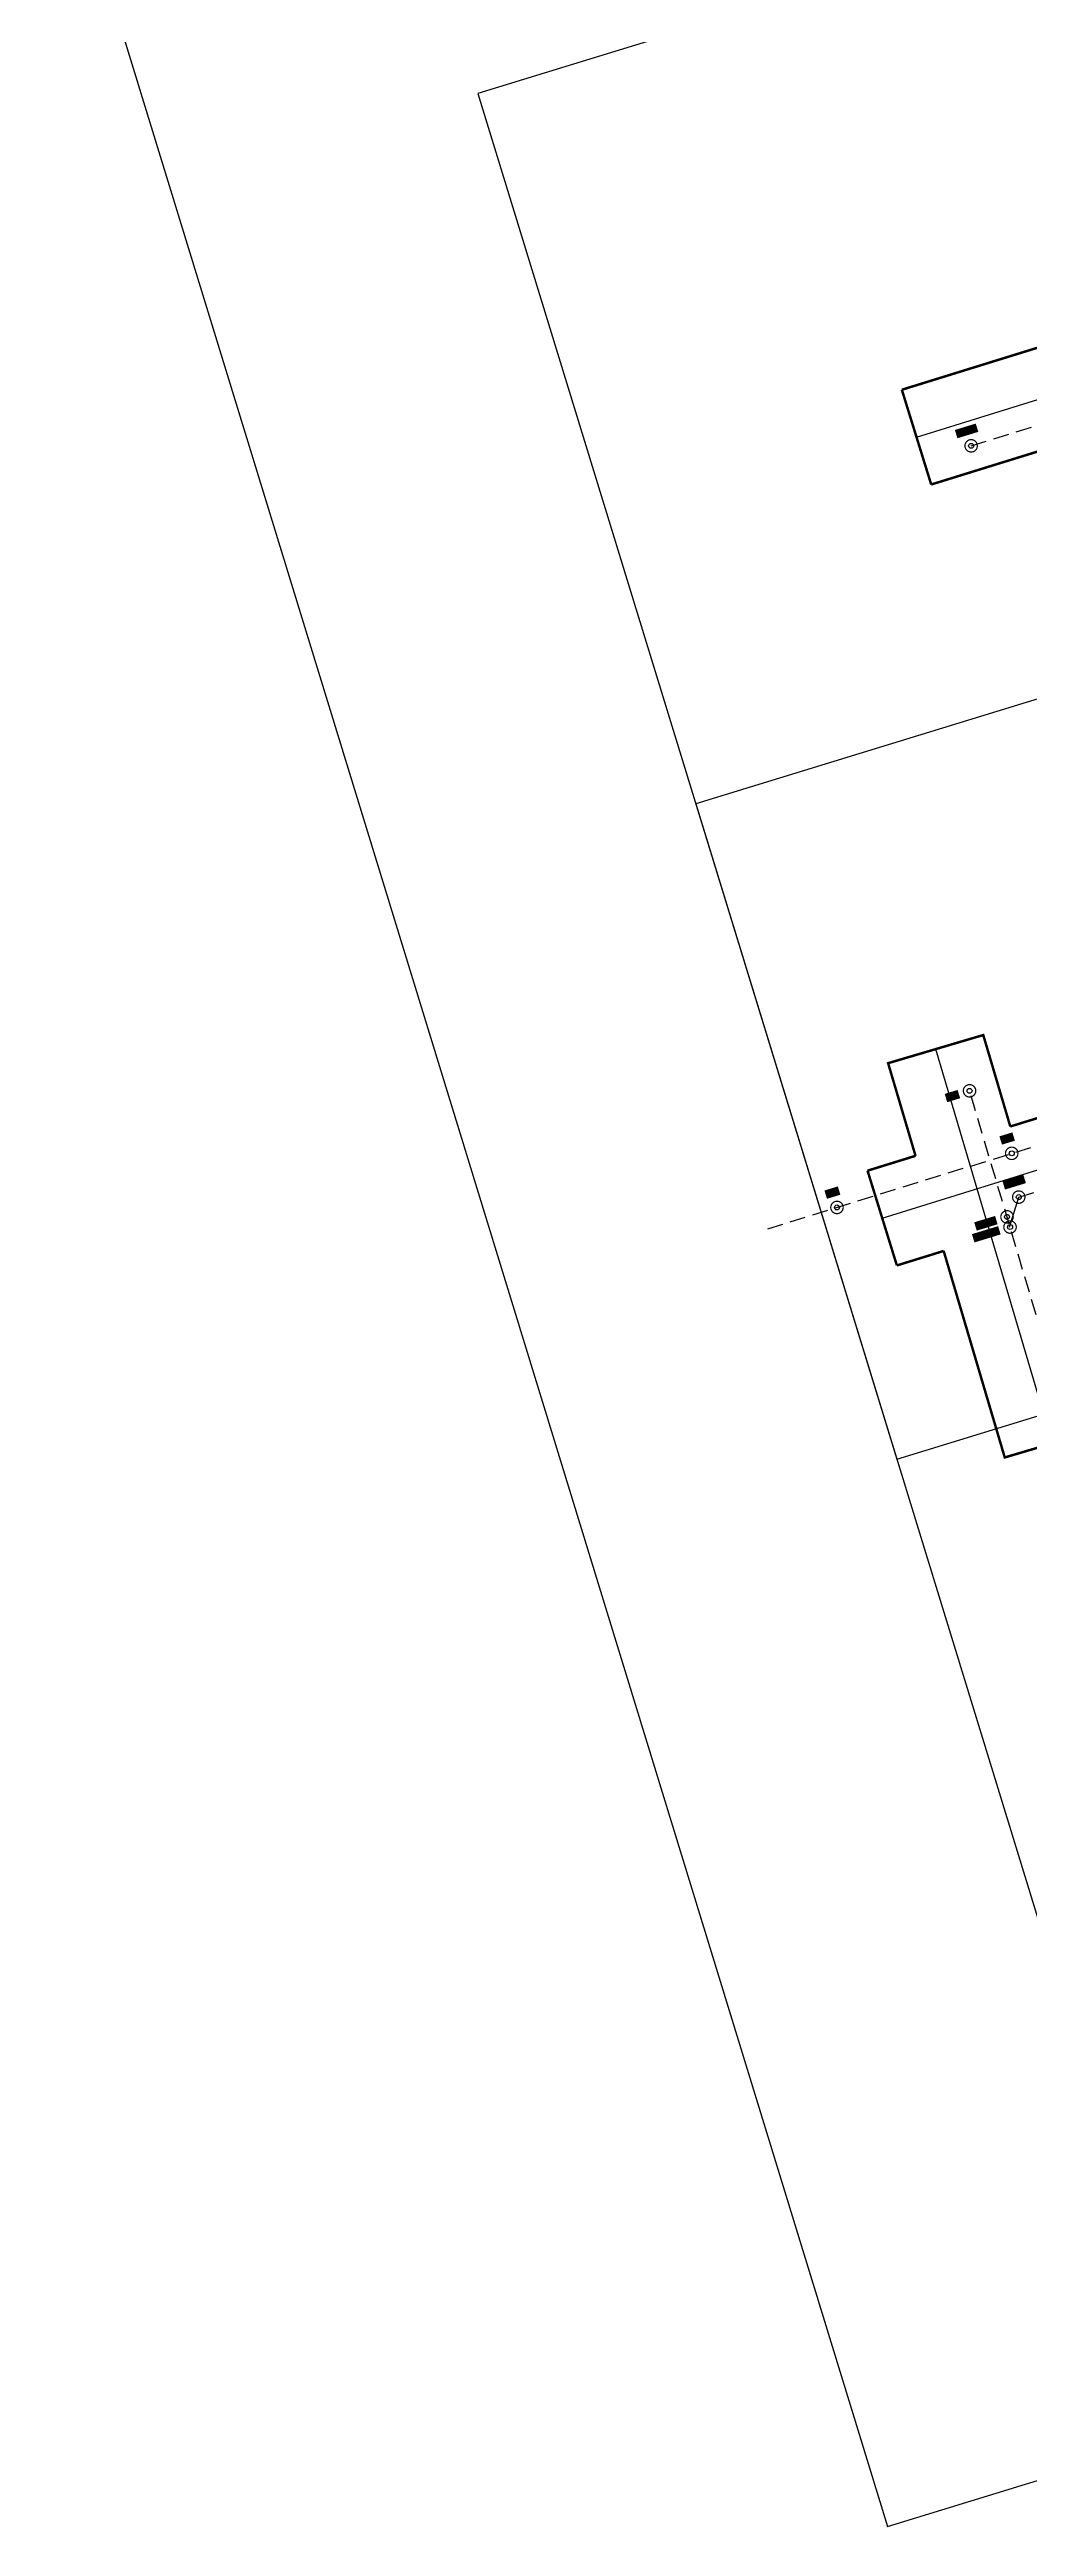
# Model space of a CAD drawing. Extents: x 402166 to 403488, y 4695479 to 4696345.
# Drawn here: x 402620.8 to 402818.4, y 4695579.8 to 4696079.2 of the extents above; entities that cross this region are included whole.
import ezdxf

# ---------------------------------------------------------------- set-up
doc = ezdxf.new("R2010")
doc.units = 0
doc.linetypes.add('HIDDEN', pattern=[9.525, 6.35, -3.175])
doc.layers.add('OU Defpoints', color=45, linetype='Continuous', plot=False)
doc.layers.add('OU Viewport', color=1, linetype='Continuous', plot=False)
doc.layers.add('OU Sym Poles', color=7, linetype='Continuous')
doc.layers.add('OU Title Block', color=7, linetype='Continuous')
doc.styles.add('OUES', font='Seravek.ttf')

# ---------------------------------------------------------------- blocks, each defined once
blk = doc.blocks.new('OU Pole Existing')
at = {"layer": 'OU Defpoints'}
blk.add_circle((0, 0), 0.2, dxfattribs=at)
at = {"layer": 'OU Sym Poles', "color": 0, "const_width": 0.1}
blk.add_lwpolyline([(-0.5, 0, -1), (0.5, 0, -1), (-0.5, 0, -0.508697)], format="xyb", close=True, dxfattribs=at)

msp = doc.modelspace()

# ---------------------------------------------------------------- linework, layer by layer
at = {"color": 4}
for p, q in [((402795.616503, 4696001.050364), (402853.017555, 4696018.835705)), ((402788.698858, 4695843.603823), (402992.836843, 4695906.789665)), ((402854.978574, 4695690.025388), (402799.48106, 4695877.665333))]:
    msp.add_line(p, q, dxfattribs=at)
at = {"color": 6, "linetype": 'HIDDEN', "ltscale": 0.5}
for p, q in [((402806.628291, 4695999.298603), (402837.101501, 4696008.707677)), ((402816.228151, 4695847.830819), (402986.336615, 4695900.483668)), ((402856.35336, 4695700.860222), (402806.309607, 4695869.256766)), ((402765.61212, 4695841.424963), (402827.455937, 4695860.56718))]:
    msp.add_line(p, q, dxfattribs=at)
at = {"color": 6, "ltscale": 0.5}
msp.add_line((402814.352861, 4695841.757001), (402816.228151, 4695847.830819), dxfattribs=at)
at = {"color": 1, "linetype": 'HIDDEN', "ltscale": 0.5, "const_width": 0.5}
for points in [[(402792.656879, 4696010.60236), (402845.152102, 4696026.867662)], [(402792.656879, 4696010.60236), (402798.576127, 4695991.498368)], [(402798.576127, 4695991.498368), (402837.805699, 4696003.653395)], [(402795.416039, 4695856.151034), (402789.891695, 4695874.829125), (402809.070425, 4695880.501541), (402814.523267, 4695862.065202)], [(402814.523267, 4695862.065202), (402875.059976, 4695880.802836)], [(402785.742009, 4695853.156679), (402795.416039, 4695856.151034)], [(402785.742009, 4695853.156679), (402791.655707, 4695834.050968)], [(402801.088906, 4695836.97078), (402813.402542, 4695795.337743), (402832.581272, 4695801.010159), (402820.196134, 4695842.884948)], [(402791.655707, 4695834.050968), (402801.088906, 4695836.97078)]]:
    msp.add_lwpolyline(points, dxfattribs=at)
at = {"layer": 'OU Viewport'}
msp.add_lwpolyline([(402789.774147, 4695579.810161), (403487.671994, 4695793.909658), (403318.738693, 4696344.57974), (402620.840845, 4696130.480244)], close=True, dxfattribs=at)
at = {"layer": 'OU Viewport', "color": 40}
for points in [[(402791.666569, 4695794.987793), (403140.615493, 4695902.037541), (403056.148843, 4696177.372583), (402707.199919, 4696070.322834)], [(402835.594313, 4695651.796996), (403184.543237, 4695758.846745), (403100.076586, 4696034.181786), (402751.127662, 4695927.132038)]]:
    msp.add_lwpolyline(points, close=True, dxfattribs=at)

# ---------------------------------------------------------------- block references
at = {"color": 6, "xscale": 2.5, "yscale": 2.5, "zscale": 2.5, "rotation": 41}
for p in [(402806.628291, 4695999.298603), (402806.309607, 4695869.256766), (402814.807951, 4695856.65231), (402779.578683, 4695845.747966), (402813.861869, 4695843.843508), (402816.228151, 4695847.830819), (402814.471459, 4695841.792246)]:
    msp.add_blockref('OU Pole Existing', p, dxfattribs=at)

# ---------------------------------------------------------------- texts
at = {"layer": 'OU Title Block', "char_height": 1.25, "rotation": 17.05484568, "style": 'OUES', "bg_fill": 1, "box_fill_scale": 1.2, "bg_fill_color": 211, "bg_fill_true_color": 16744703, "bg_fill_transparency": 0}
for s, insert, attachment_point in [('P401', (402805.895073, 4696001.688664), 8), ('PA', (402803.919546, 4695868.523548), 6), ('PE', (402814.074734, 4695859.042371), 8), ('P102', (402815.494934, 4695850.22088), 8), ('PD', (402778.845466, 4695848.138027), 8), ('P101A', (402812.081398, 4695841.059029), 6), ('P101', (402811.471808, 4695843.110291), 6)]:
    msp.add_mtext(s, dxfattribs=dict(at, insert=insert, attachment_point=attachment_point))

doc.saveas('drawing.dxf')
